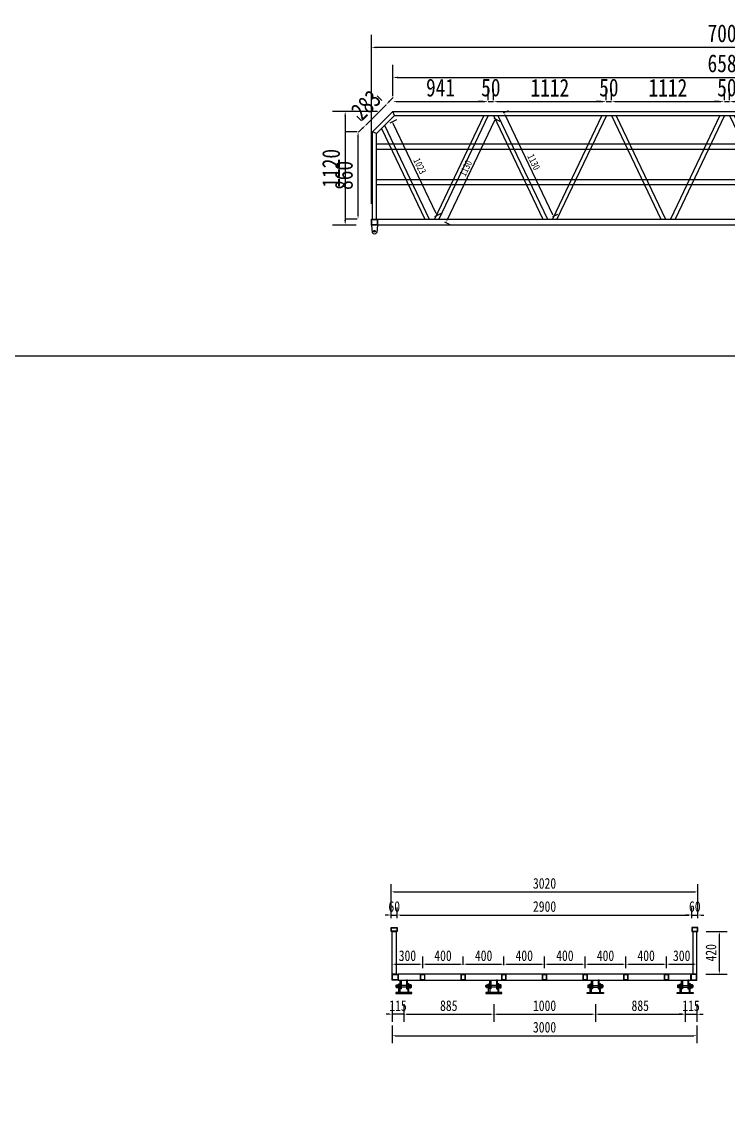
# Model space of a CAD drawing. Header units: millimetres. Extents: x -2018967 to 3675, y -751 to 1571936.
# Drawn here: x -1155385 to -1148428, y 1438874 to 1449550 of the extents above; entities that cross this region are included whole.
import ezdxf

# ---------------------------------------------------------------- set-up
doc = ezdxf.new("R2010")
doc.units = ezdxf.units.MM
doc.header["$LTSCALE"] = 1000
doc.linetypes.add('ACAD_ISO03W100', pattern=[30, 12, -18])
doc.layers.get('0').update_dxf_attribs({"linetype": 'CONTINUOUS'})
doc.layers.get('DEFPOINTS').update_dxf_attribs({"linetype": 'CONTINUOUS'})
for name, color, linetype in [('DIM_LEAD', 3, 'CONTINUOUS'), ('PKNG-SIGN', 7, 'CONTINUOUS'), ('W-STEEL_FRAME钢架', 3, 'CONTINUOUS')]:
    doc.layers.add(name, color=color, linetype=linetype)
doc.styles.add('STANDARD_T3', font='simplex.shx', dxfattribs={"width": 0.7, "bigfont": 'gbcbig.shx'})
doc.styles.add('黑体', font='simhei.ttf', dxfattribs={"width": 0.8})
doc.dimstyles.new('W&&20', dxfattribs={"dimtxt": 70, "dimasz": 20, "dimexe": 50, "dimexo": 60, "dimgap": 20, "dimtad": 1, "dimdec": 0, "dimzin": 0, "dimdsep": 46, "dimtxsty": 'STANDARD_T3', "dimcen": 0.09, "dimclrd": 1, "dimclre": 1, "dimclrt": 7, "dimazin": 2, "dimtfac": 1, "dimtdec": 0, "dimtix": 1, "dimtmove": 2, "dimatfit": 3, "dimfxl": 100, "dimtolj": 1, "dimtzin": 0, "dimarcsym": 0})
doc.dimstyles.new('W&&30', dxfattribs={"dimtxt": 105, "dimasz": 30, "dimexe": 75, "dimexo": 90, "dimgap": 30, "dimtad": 1, "dimdec": 0, "dimzin": 0, "dimdsep": 46, "dimtxsty": 'STANDARD_T3', "dimcen": 0.09, "dimclrd": 1, "dimclre": 1, "dimclrt": 7, "dimazin": 2, "dimtfac": 1, "dimtdec": 0, "dimtix": 1, "dimtmove": 2, "dimatfit": 3, "dimfxl": 100, "dimtolj": 1, "dimtzin": 0, "dimarcsym": 0})
doc.dimstyles.new('W&&50', dxfattribs={"dimtxt": 175, "dimasz": 50, "dimexe": 125, "dimexo": 150, "dimgap": 50, "dimtad": 1, "dimdec": 0, "dimzin": 0, "dimdsep": 46, "dimtxsty": '黑体', "dimcen": 0.09, "dimclrd": 1, "dimclre": 1, "dimclrt": 7, "dimazin": 2, "dimtfac": 1, "dimtdec": 0, "dimtix": 1, "dimtmove": 2, "dimatfit": 3, "dimfxl": 100, "dimtolj": 1, "dimtzin": 0, "dimarcsym": 0})

# ---------------------------------------------------------------- blocks, each defined once
blk = doc.blocks.new('*D80')
at = {"layer": 'DEFPOINTS', "color": 0, "transparency": 16777216}
for p in [(-1151437, 1440273), (-1151737, 1440115), (-1151437, 1440145)]:
    blk.add_point(p, dxfattribs=at)
at = {"layer": 'W-STEEL_FRAME钢架', "color": 1, "lineweight": -2, "transparency": 16777216}
for p, q in [((-1151737, 1440205), (-1151737, 1440348)), ((-1151437, 1440235), (-1151437, 1440348)), ((-1151707, 1440273), (-1151467, 1440273))]:
    blk.add_line(p, q, dxfattribs=at)
at = {"layer": 'W-STEEL_FRAME钢架', "color": 1, "transparency": 16777216}
for points in [[(-1151707, 1440278), (-1151707, 1440268), (-1151737, 1440273)], [(-1151467, 1440278), (-1151467, 1440268), (-1151437, 1440273)]]:
    blk.add_solid(points, dxfattribs=at)
at = {"layer": 'W-STEEL_FRAME钢架', "color": 7, "transparency": 16777216, "insert": (-1151587, 1440356), "char_height": 105, "attachment_point": 5, "style": '黑体'}
blk.add_mtext('\\A1;300', dxfattribs=at)
blk = doc.blocks.new('*D81')
at = {"layer": 'DEFPOINTS', "color": 0, "transparency": 16777216}
for p in [(-1148737, 1440595), (-1148514, 1440595), (-1148738, 1440175)]:
    blk.add_point(p, dxfattribs=at)
at = {"layer": 'W-STEEL_FRAME钢架', "color": 1, "lineweight": -2, "transparency": 16777216}
for p, q in [((-1148647, 1440595), (-1148439, 1440595)), ((-1148514, 1440205), (-1148514, 1440565)), ((-1148648, 1440175), (-1148439, 1440175))]:
    blk.add_line(p, q, dxfattribs=at)
at = {"layer": 'W-STEEL_FRAME钢架', "color": 1, "transparency": 16777216}
for points in [[(-1148519, 1440565), (-1148509, 1440565), (-1148514, 1440595)], [(-1148519, 1440205), (-1148509, 1440205), (-1148514, 1440175)]]:
    blk.add_solid(points, dxfattribs=at)
at = {"layer": 'W-STEEL_FRAME钢架', "color": 7, "transparency": 16777216, "insert": (-1148598, 1440385), "char_height": 105, "attachment_point": 5, "rotation": 90, "style": '黑体'}
blk.add_mtext('\\A1;420', dxfattribs=at)
blk = doc.blocks.new('*D82')
at = {"layer": 'DEFPOINTS', "color": 0, "transparency": 16777216}
for p in [(-1148788, 1440757), (-1151687, 1440635), (-1148788, 1440635)]:
    blk.add_point(p, dxfattribs=at)
at = {"layer": 'W-STEEL_FRAME钢架', "color": 1, "lineweight": -2, "transparency": 16777216}
for p, q in [((-1151687, 1440725), (-1151687, 1440832)), ((-1148788, 1440725), (-1148788, 1440832)), ((-1151657, 1440757), (-1148818, 1440757))]:
    blk.add_line(p, q, dxfattribs=at)
at = {"layer": 'W-STEEL_FRAME钢架', "color": 1, "transparency": 16777216}
for points in [[(-1151657, 1440762), (-1151657, 1440752), (-1151687, 1440757)], [(-1148818, 1440762), (-1148818, 1440752), (-1148788, 1440757)]]:
    blk.add_solid(points, dxfattribs=at)
at = {"layer": 'W-STEEL_FRAME钢架', "color": 7, "transparency": 16777216, "insert": (-1150237, 1440840), "char_height": 105, "attachment_point": 5, "style": '黑体'}
blk.add_mtext('\\A1;2900', dxfattribs=at)
blk = doc.blocks.new('*D83')
at = {"layer": 'DEFPOINTS', "color": 0, "transparency": 16777216}
for p in [(-1148728, 1440985), (-1151747, 1440635), (-1148728, 1440635)]:
    blk.add_point(p, dxfattribs=at)
at = {"layer": 'W-STEEL_FRAME钢架', "color": 1, "lineweight": -2, "transparency": 16777216}
for p, q in [((-1151747, 1440725), (-1151747, 1441060)), ((-1148728, 1440725), (-1148728, 1441060)), ((-1151717, 1440985), (-1148758, 1440985))]:
    blk.add_line(p, q, dxfattribs=at)
at = {"layer": 'W-STEEL_FRAME钢架', "color": 1, "transparency": 16777216}
for points in [[(-1151717, 1440990), (-1151717, 1440980), (-1151747, 1440985)], [(-1148758, 1440990), (-1148758, 1440980), (-1148728, 1440985)]]:
    blk.add_solid(points, dxfattribs=at)
at = {"layer": 'W-STEEL_FRAME钢架', "color": 7, "transparency": 16777216, "insert": (-1150237, 1441068), "char_height": 105, "attachment_point": 5, "style": '黑体'}
blk.add_mtext('\\A1;3020', dxfattribs=at)
blk = doc.blocks.new('*U76')
for points in [[(-20, 30), (20, 30), (20, -30), (-20, -30)], [(-17, 27), (17, 27), (17, -27), (-17, -27)]]:
    blk.add_lwpolyline(points, close=True)
blk = doc.blocks.new('*U75')
at = {"color": 0, "linetype": 'ByBlock', "lineweight": -2}
for p in [(0, 0), (400, 0), (800, 0)]:
    blk.add_blockref('*U76', p, dxfattribs=at)
at = {"color": 0, "linetype": 'ByBlock', "lineweight": -2, "transparency": 16777216}
for p in [(1200, 0), (1600, 0), (2000, 0), (2400, 0)]:
    blk.add_blockref('*U76', p, dxfattribs=at)
blk = doc.blocks.new('*D108')
at = {"layer": 'DEFPOINTS', "color": 0, "transparency": 16777216}
for p in [(-1151687, 1440757), (-1151747, 1440635), (-1151687, 1440635)]:
    blk.add_point(p, dxfattribs=at)
at = {"layer": 'W-STEEL_FRAME钢架', "color": 1, "lineweight": -2, "transparency": 16777216}
for p, q in [((-1151747, 1440725), (-1151747, 1440832)), ((-1151687, 1440725), (-1151687, 1440832)), ((-1151777, 1440757), (-1151807, 1440757)), ((-1151747, 1440757), (-1151687, 1440757)), ((-1151657, 1440757), (-1151627, 1440757))]:
    blk.add_line(p, q, dxfattribs=at)
at = {"layer": 'W-STEEL_FRAME钢架', "color": 1, "transparency": 16777216}
for points in [[(-1151777, 1440762), (-1151777, 1440752), (-1151747, 1440757)], [(-1151657, 1440762), (-1151657, 1440752), (-1151687, 1440757)]]:
    blk.add_solid(points, dxfattribs=at)
at = {"layer": 'W-STEEL_FRAME钢架', "color": 7, "transparency": 16777216, "insert": (-1151717, 1440840), "char_height": 105, "attachment_point": 5, "style": '黑体'}
blk.add_mtext('\\A1;60', dxfattribs=at)
blk = doc.blocks.new('*D109')
at = {"layer": 'DEFPOINTS', "color": 0, "transparency": 16777216}
for p in [(-1151737, 1440115), (-1148737, 1440115), (-1148737, 1439569)]:
    blk.add_point(p, dxfattribs=at)
at = {"layer": 'W-STEEL_FRAME钢架', "color": 1, "lineweight": -2, "transparency": 16777216}
for p, q in [((-1151737, 1439669), (-1151737, 1439494)), ((-1148737, 1439669), (-1148737, 1439494)), ((-1151707, 1439569), (-1148767, 1439569))]:
    blk.add_line(p, q, dxfattribs=at)
at = {"layer": 'W-STEEL_FRAME钢架', "color": 1, "transparency": 16777216}
for points in [[(-1151707, 1439574), (-1151707, 1439564), (-1151737, 1439569)], [(-1148767, 1439574), (-1148767, 1439564), (-1148737, 1439569)]]:
    blk.add_solid(points, dxfattribs=at)
at = {"layer": 'W-STEEL_FRAME钢架', "color": 7, "transparency": 16777216, "insert": (-1150237, 1439652), "char_height": 105, "attachment_point": 5, "style": '黑体'}
blk.add_mtext('\\A1;3000', dxfattribs=at)
blk = doc.blocks.new('*D110')
at = {"color": 1, "lineweight": -2, "transparency": 16777216}
for p, q in [((-1151622, 1439881), (-1151622, 1439706)), ((-1150737, 1439881), (-1150737, 1439706)), ((-1151592, 1439781), (-1150767, 1439781))]:
    blk.add_line(p, q, dxfattribs=at)
at = {"color": 1, "transparency": 16777216}
for points in [[(-1151592, 1439786), (-1151592, 1439776), (-1151622, 1439781)], [(-1150767, 1439786), (-1150767, 1439776), (-1150737, 1439781)]]:
    blk.add_solid(points, dxfattribs=at)
at = {"layer": 'DEFPOINTS', "color": 0, "transparency": 16777216}
for p in [(-1151622, 1440039), (-1150737, 1440037), (-1150737, 1439781)]:
    blk.add_point(p, dxfattribs=at)
at = {"color": 7, "transparency": 16777216, "insert": (-1151180, 1439864), "char_height": 105, "attachment_point": 5, "style": '黑体'}
blk.add_mtext('\\A1;885', dxfattribs=at)
blk = doc.blocks.new('*D111')
at = {"color": 1, "lineweight": -2, "transparency": 16777216}
for p, q in [((-1148852, 1439880), (-1148852, 1439705)), ((-1148737, 1439880), (-1148737, 1439705)), ((-1148882, 1439780), (-1148912, 1439780)), ((-1148852, 1439780), (-1148737, 1439780)), ((-1148707, 1439780), (-1148677, 1439780))]:
    blk.add_line(p, q, dxfattribs=at)
at = {"color": 1, "transparency": 16777216}
for points in [[(-1148882, 1439785), (-1148882, 1439775), (-1148852, 1439780)], [(-1148707, 1439785), (-1148707, 1439775), (-1148737, 1439780)]]:
    blk.add_solid(points, dxfattribs=at)
at = {"layer": 'DEFPOINTS', "color": 0, "transparency": 16777216}
for p in [(-1148737, 1440115), (-1148852, 1440037), (-1148737, 1439780)]:
    blk.add_point(p, dxfattribs=at)
at = {"color": 7, "transparency": 16777216, "insert": (-1148795, 1439863), "char_height": 105, "attachment_point": 5, "style": '黑体'}
blk.add_mtext('\\A1;115', dxfattribs=at)
blk = doc.blocks.new('*D112')
at = {"color": 1, "lineweight": -2, "transparency": 16777216}
for p, q in [((-1151737, 1439881), (-1151737, 1439706)), ((-1151622, 1439881), (-1151622, 1439706)), ((-1151767, 1439781), (-1151797, 1439781)), ((-1151622, 1439781), (-1151737, 1439781)), ((-1151592, 1439781), (-1151562, 1439781))]:
    blk.add_line(p, q, dxfattribs=at)
at = {"color": 1, "transparency": 16777216}
for points in [[(-1151767, 1439786), (-1151767, 1439776), (-1151737, 1439781)], [(-1151592, 1439786), (-1151592, 1439776), (-1151622, 1439781)]]:
    blk.add_solid(points, dxfattribs=at)
at = {"layer": 'DEFPOINTS', "color": 0, "transparency": 16777216}
for p in [(-1151737, 1440115), (-1151622, 1440039), (-1151737, 1439781)]:
    blk.add_point(p, dxfattribs=at)
at = {"color": 7, "transparency": 16777216, "insert": (-1151680, 1439864), "char_height": 105, "attachment_point": 5, "style": '黑体'}
blk.add_mtext('\\A1;115', dxfattribs=at)
blk = doc.blocks.new('*D122')
at = {"layer": 'DEFPOINTS', "color": 0, "transparency": 16777216}
for p in [(-1151037, 1440273), (-1151437, 1440145), (-1151037, 1440175)]:
    blk.add_point(p, dxfattribs=at)
at = {"layer": 'W-STEEL_FRAME钢架', "color": 1, "lineweight": -2, "transparency": 16777216}
for p, q in [((-1151437, 1440235), (-1151437, 1440348)), ((-1151037, 1440265), (-1151037, 1440348)), ((-1151407, 1440273), (-1151067, 1440273))]:
    blk.add_line(p, q, dxfattribs=at)
at = {"layer": 'W-STEEL_FRAME钢架', "color": 1, "transparency": 16777216}
for points in [[(-1151407, 1440278), (-1151407, 1440268), (-1151437, 1440273)], [(-1151067, 1440278), (-1151067, 1440268), (-1151037, 1440273)]]:
    blk.add_solid(points, dxfattribs=at)
at = {"layer": 'W-STEEL_FRAME钢架', "color": 7, "transparency": 16777216, "insert": (-1151237, 1440356), "char_height": 105, "attachment_point": 5, "style": '黑体'}
blk.add_mtext('\\A1;400', dxfattribs=at)
blk = doc.blocks.new('*D123')
at = {"layer": 'DEFPOINTS', "color": 0, "transparency": 16777216}
for p in [(-1150637, 1440273), (-1151037, 1440175), (-1150637, 1440172)]:
    blk.add_point(p, dxfattribs=at)
at = {"layer": 'W-STEEL_FRAME钢架', "color": 1, "lineweight": -2, "transparency": 16777216}
for p, q in [((-1151037, 1440265), (-1151037, 1440348)), ((-1150637, 1440262), (-1150637, 1440348)), ((-1151007, 1440273), (-1150667, 1440273))]:
    blk.add_line(p, q, dxfattribs=at)
at = {"layer": 'W-STEEL_FRAME钢架', "color": 1, "transparency": 16777216}
for points in [[(-1151007, 1440278), (-1151007, 1440268), (-1151037, 1440273)], [(-1150667, 1440278), (-1150667, 1440268), (-1150637, 1440273)]]:
    blk.add_solid(points, dxfattribs=at)
at = {"layer": 'W-STEEL_FRAME钢架', "color": 7, "transparency": 16777216, "insert": (-1150837, 1440356), "char_height": 105, "attachment_point": 5, "style": '黑体'}
blk.add_mtext('\\A1;400', dxfattribs=at)
blk = doc.blocks.new('*D124')
at = {"layer": 'DEFPOINTS', "color": 0, "transparency": 16777216}
for p in [(-1150237, 1440273), (-1150637, 1440172), (-1150237, 1440145)]:
    blk.add_point(p, dxfattribs=at)
at = {"layer": 'W-STEEL_FRAME钢架', "color": 1, "lineweight": -2, "transparency": 16777216}
for p, q in [((-1150637, 1440262), (-1150637, 1440348)), ((-1150237, 1440235), (-1150237, 1440348)), ((-1150607, 1440273), (-1150267, 1440273))]:
    blk.add_line(p, q, dxfattribs=at)
at = {"layer": 'W-STEEL_FRAME钢架', "color": 1, "transparency": 16777216}
for points in [[(-1150607, 1440278), (-1150607, 1440268), (-1150637, 1440273)], [(-1150267, 1440278), (-1150267, 1440268), (-1150237, 1440273)]]:
    blk.add_solid(points, dxfattribs=at)
at = {"layer": 'W-STEEL_FRAME钢架', "color": 7, "transparency": 16777216, "insert": (-1150437, 1440356), "char_height": 105, "attachment_point": 5, "style": '黑体'}
blk.add_mtext('\\A1;400', dxfattribs=at)
blk = doc.blocks.new('*D131')
at = {"layer": 'DEFPOINTS', "color": 0, "transparency": 16777216}
for p in [(-1148728, 1440757), (-1148788, 1440635), (-1148728, 1440635)]:
    blk.add_point(p, dxfattribs=at)
at = {"layer": 'PKNG-SIGN', "color": 1, "lineweight": -2, "transparency": 16777216}
for p, q in [((-1148788, 1440725), (-1148788, 1440832)), ((-1148728, 1440725), (-1148728, 1440832)), ((-1148818, 1440757), (-1148848, 1440757)), ((-1148788, 1440757), (-1148728, 1440757)), ((-1148698, 1440757), (-1148668, 1440757))]:
    blk.add_line(p, q, dxfattribs=at)
at = {"layer": 'PKNG-SIGN', "color": 1, "transparency": 16777216}
for points in [[(-1148818, 1440762), (-1148818, 1440752), (-1148788, 1440757)], [(-1148698, 1440762), (-1148698, 1440752), (-1148728, 1440757)]]:
    blk.add_solid(points, dxfattribs=at)
at = {"layer": 'PKNG-SIGN', "color": 7, "transparency": 16777216, "insert": (-1148758, 1440840), "char_height": 105, "attachment_point": 5, "style": '黑体'}
blk.add_mtext('\\A1;60', dxfattribs=at)
blk = doc.blocks.new('*D125')
at = {"layer": 'DEFPOINTS', "color": 0, "transparency": 16777216}
for p in [(-1149837, 1440273), (-1150237, 1440145), (-1149837, 1440145)]:
    blk.add_point(p, dxfattribs=at)
at = {"layer": 'W-STEEL_FRAME钢架', "color": 1, "lineweight": -2, "transparency": 16777216}
for p, q in [((-1150237, 1440235), (-1150237, 1440348)), ((-1149837, 1440235), (-1149837, 1440348)), ((-1150207, 1440273), (-1149867, 1440273))]:
    blk.add_line(p, q, dxfattribs=at)
at = {"layer": 'W-STEEL_FRAME钢架', "color": 1, "transparency": 16777216}
for points in [[(-1150207, 1440278), (-1150207, 1440268), (-1150237, 1440273)], [(-1149867, 1440278), (-1149867, 1440268), (-1149837, 1440273)]]:
    blk.add_solid(points, dxfattribs=at)
at = {"layer": 'W-STEEL_FRAME钢架', "color": 7, "transparency": 16777216, "insert": (-1150037, 1440356), "char_height": 105, "attachment_point": 5, "style": '黑体'}
blk.add_mtext('\\A1;400', dxfattribs=at)
blk = doc.blocks.new('*D126')
at = {"layer": 'DEFPOINTS', "color": 0, "transparency": 16777216}
for p in [(-1149437, 1440273), (-1149837, 1440145), (-1149437, 1440145)]:
    blk.add_point(p, dxfattribs=at)
at = {"layer": 'W-STEEL_FRAME钢架', "color": 1, "lineweight": -2, "transparency": 16777216}
for p, q in [((-1149837, 1440235), (-1149837, 1440348)), ((-1149437, 1440235), (-1149437, 1440348)), ((-1149807, 1440273), (-1149467, 1440273))]:
    blk.add_line(p, q, dxfattribs=at)
at = {"layer": 'W-STEEL_FRAME钢架', "color": 1, "transparency": 16777216}
for points in [[(-1149807, 1440278), (-1149807, 1440268), (-1149837, 1440273)], [(-1149467, 1440278), (-1149467, 1440268), (-1149437, 1440273)]]:
    blk.add_solid(points, dxfattribs=at)
at = {"layer": 'W-STEEL_FRAME钢架', "color": 7, "transparency": 16777216, "insert": (-1149637, 1440356), "char_height": 105, "attachment_point": 5, "style": '黑体'}
blk.add_mtext('\\A1;400', dxfattribs=at)
blk = doc.blocks.new('*D127')
at = {"layer": 'DEFPOINTS', "color": 0, "transparency": 16777216}
for p in [(-1149037, 1440273), (-1149437, 1440145), (-1149037, 1440145)]:
    blk.add_point(p, dxfattribs=at)
at = {"layer": 'W-STEEL_FRAME钢架', "color": 1, "lineweight": -2, "transparency": 16777216}
for p, q in [((-1149437, 1440235), (-1149437, 1440348)), ((-1149037, 1440235), (-1149037, 1440348)), ((-1149407, 1440273), (-1149067, 1440273))]:
    blk.add_line(p, q, dxfattribs=at)
at = {"layer": 'W-STEEL_FRAME钢架', "color": 1, "transparency": 16777216}
for points in [[(-1149407, 1440278), (-1149407, 1440268), (-1149437, 1440273)], [(-1149067, 1440278), (-1149067, 1440268), (-1149037, 1440273)]]:
    blk.add_solid(points, dxfattribs=at)
at = {"layer": 'W-STEEL_FRAME钢架', "color": 7, "transparency": 16777216, "insert": (-1149237, 1440356), "char_height": 105, "attachment_point": 5, "style": '黑体'}
blk.add_mtext('\\A1;400', dxfattribs=at)
blk = doc.blocks.new('*D128')
at = {"layer": 'DEFPOINTS', "color": 0, "transparency": 16777216}
for p in [(-1148737, 1440273), (-1149037, 1440145), (-1148737, 1440115)]:
    blk.add_point(p, dxfattribs=at)
at = {"layer": 'W-STEEL_FRAME钢架', "color": 1, "lineweight": -2, "transparency": 16777216}
for p, q in [((-1149037, 1440235), (-1149037, 1440348)), ((-1148737, 1440205), (-1148737, 1440348)), ((-1149007, 1440273), (-1148767, 1440273))]:
    blk.add_line(p, q, dxfattribs=at)
at = {"layer": 'W-STEEL_FRAME钢架', "color": 1, "transparency": 16777216}
for points in [[(-1149007, 1440278), (-1149007, 1440268), (-1149037, 1440273)], [(-1148767, 1440278), (-1148767, 1440268), (-1148737, 1440273)]]:
    blk.add_solid(points, dxfattribs=at)
at = {"layer": 'W-STEEL_FRAME钢架', "color": 7, "transparency": 16777216, "insert": (-1148887, 1440356), "char_height": 105, "attachment_point": 5, "style": '黑体'}
blk.add_mtext('\\A1;300', dxfattribs=at)
blk = doc.blocks.new('*D129')
at = {"color": 1, "lineweight": -2, "transparency": 16777216}
for p, q in [((-1150737, 1439881), (-1150737, 1439706)), ((-1149737, 1439881), (-1149737, 1439706)), ((-1150707, 1439781), (-1149767, 1439781))]:
    blk.add_line(p, q, dxfattribs=at)
at = {"color": 1, "transparency": 16777216}
for points in [[(-1150707, 1439786), (-1150707, 1439776), (-1150737, 1439781)], [(-1149767, 1439786), (-1149767, 1439776), (-1149737, 1439781)]]:
    blk.add_solid(points, dxfattribs=at)
at = {"layer": 'DEFPOINTS', "color": 0, "transparency": 16777216}
for p in [(-1150737, 1440037), (-1149737, 1440039), (-1149737, 1439781)]:
    blk.add_point(p, dxfattribs=at)
at = {"color": 7, "transparency": 16777216, "insert": (-1150237, 1439864), "char_height": 105, "attachment_point": 5, "style": '黑体'}
blk.add_mtext('\\A1;1000', dxfattribs=at)
blk = doc.blocks.new('*D130')
at = {"color": 1, "lineweight": -2, "transparency": 16777216}
for p, q in [((-1149737, 1439881), (-1149737, 1439706)), ((-1148852, 1439881), (-1148852, 1439706)), ((-1149707, 1439781), (-1148882, 1439781))]:
    blk.add_line(p, q, dxfattribs=at)
at = {"color": 1, "transparency": 16777216}
for points in [[(-1149707, 1439786), (-1149707, 1439776), (-1149737, 1439781)], [(-1148882, 1439786), (-1148882, 1439776), (-1148852, 1439781)]]:
    blk.add_solid(points, dxfattribs=at)
at = {"layer": 'DEFPOINTS', "color": 0, "transparency": 16777216}
for p in [(-1149737, 1440039), (-1148852, 1440037), (-1148852, 1439781)]:
    blk.add_point(p, dxfattribs=at)
at = {"color": 7, "transparency": 16777216, "insert": (-1149295, 1439864), "char_height": 105, "attachment_point": 5, "style": '黑体'}
blk.add_mtext('\\A1;885', dxfattribs=at)
blk = doc.blocks.new('*D386')
at = {"color": 1, "lineweight": -2, "transparency": 16777216}
for p, q in [((-1152082, 1448467), (-1152198, 1448467)), ((-1152073, 1447657), (-1152073, 1448417)), ((-1152082, 1447607), (-1152198, 1447607))]:
    blk.add_line(p, q, dxfattribs=at)
at = {"color": 1, "transparency": 16777216}
for points in [[(-1152082, 1448417), (-1152065, 1448417), (-1152073, 1448467)], [(-1152082, 1447657), (-1152065, 1447657), (-1152073, 1447607)]]:
    blk.add_solid(points, dxfattribs=at)
at = {"layer": 'DEFPOINTS', "color": 0, "transparency": 16777216}
for p in [(-1152073, 1448467), (-1151932, 1448467), (-1151932, 1447607)]:
    blk.add_point(p, dxfattribs=at)
at = {"color": 7, "transparency": 16777216, "insert": (-1152212, 1448037), "char_height": 175, "attachment_point": 5, "rotation": 90, "style": '黑体'}
blk.add_mtext('\\A1;860', dxfattribs=at)
blk = doc.blocks.new('*D377')
at = {"color": 1, "lineweight": -2, "transparency": 16777216}
for p, q in [((-1151997, 1448533), (-1151797, 1448733)), ((-1151838, 1448773), (-1151886, 1448821)), ((-1151762, 1448768), (-1151727, 1448803)), ((-1152038, 1448573), (-1152086, 1448621)), ((-1152033, 1448497), (-1152068, 1448462))]:
    blk.add_line(p, q, dxfattribs=at)
at = {"color": 1, "transparency": 16777216}
for points in [[(-1151768, 1448774), (-1151756, 1448762), (-1151797, 1448733)], [(-1152039, 1448503), (-1152027, 1448491), (-1151997, 1448533)]]:
    blk.add_solid(points, dxfattribs=at)
at = {"layer": 'DEFPOINTS', "color": 0, "transparency": 16777216}
for p in [(-1151797, 1448733), (-1151732, 1448667), (-1151932, 1448467)]:
    blk.add_point(p, dxfattribs=at)
at = {"color": 7, "transparency": 16777216, "insert": (-1151995, 1448730), "char_height": 175, "attachment_point": 5, "rotation": 45, "style": '黑体'}
blk.add_mtext('\\A1;283', dxfattribs=at)
blk = doc.blocks.new('*D378')
at = {"color": 1, "lineweight": -2, "transparency": 16777216}
for p, q in [((-1151732, 1448817), (-1151732, 1449126)), ((-1145152, 1448817), (-1145152, 1449126)), ((-1151682, 1449001), (-1145202, 1449001))]:
    blk.add_line(p, q, dxfattribs=at)
at = {"color": 1, "transparency": 16777216}
for points in [[(-1151682, 1449009), (-1151682, 1448993), (-1151732, 1449001)], [(-1145202, 1449009), (-1145202, 1448993), (-1145152, 1449001)]]:
    blk.add_solid(points, dxfattribs=at)
at = {"layer": 'DEFPOINTS', "color": 0, "transparency": 16777216}
for p in [(-1145152, 1449001), (-1151732, 1448667), (-1145152, 1448667)]:
    blk.add_point(p, dxfattribs=at)
at = {"color": 7, "transparency": 16777216, "insert": (-1148442, 1449139), "char_height": 175, "attachment_point": 5, "style": '黑体'}
blk.add_mtext('\\A1;6580', dxfattribs=at)
blk = doc.blocks.new('*D379')
at = {"color": 1, "lineweight": -2, "transparency": 16777216}
for p, q in [((-1151882, 1448667), (-1152325, 1448667)), ((-1152200, 1448617), (-1152200, 1447597)), ((-1152092, 1447547), (-1152325, 1447547))]:
    blk.add_line(p, q, dxfattribs=at)
at = {"color": 1, "transparency": 16777216}
for points in [[(-1152208, 1448617), (-1152191, 1448617), (-1152200, 1448667)], [(-1152208, 1447597), (-1152191, 1447597), (-1152200, 1447547)]]:
    blk.add_solid(points, dxfattribs=at)
at = {"layer": 'DEFPOINTS', "color": 0, "transparency": 16777216}
for p in [(-1151732, 1448667), (-1152200, 1447547), (-1151942, 1447547)]:
    blk.add_point(p, dxfattribs=at)
at = {"color": 7, "transparency": 16777216, "insert": (-1152338, 1448107), "char_height": 175, "attachment_point": 5, "rotation": 90, "style": '黑体'}
blk.add_mtext('\\A1;1120', dxfattribs=at)
blk = doc.blocks.new('*D380')
at = {"color": 1, "lineweight": -2, "transparency": 16777216}
for p, q in [((-1151732, 1448817), (-1151732, 1448888)), ((-1150791, 1448777), (-1150791, 1448888)), ((-1151682, 1448763), (-1150841, 1448763))]:
    blk.add_line(p, q, dxfattribs=at)
at = {"color": 1, "transparency": 16777216}
for points in [[(-1151682, 1448771), (-1151682, 1448755), (-1151732, 1448763)], [(-1150841, 1448771), (-1150841, 1448755), (-1150791, 1448763)]]:
    blk.add_solid(points, dxfattribs=at)
at = {"layer": 'DEFPOINTS', "color": 0, "transparency": 16777216}
for p in [(-1150791, 1448763), (-1151732, 1448667), (-1150791, 1448627)]:
    blk.add_point(p, dxfattribs=at)
at = {"color": 7, "transparency": 16777216, "insert": (-1151261, 1448900), "char_height": 175, "attachment_point": 5, "style": '黑体'}
blk.add_mtext('\\A1;941', dxfattribs=at)
blk = doc.blocks.new('*D384')
at = {"color": 1, "lineweight": -2, "transparency": 16777216}
for p, q in [((-1151942, 1447757), (-1151942, 1449422)), ((-1144942, 1447757), (-1144942, 1449422)), ((-1144992, 1449297), (-1151892, 1449297))]:
    blk.add_line(p, q, dxfattribs=at)
at = {"color": 1, "transparency": 16777216}
for points in [[(-1151892, 1449305), (-1151892, 1449288), (-1151942, 1449297)], [(-1144992, 1449305), (-1144992, 1449288), (-1144942, 1449297)]]:
    blk.add_solid(points, dxfattribs=at)
at = {"layer": 'DEFPOINTS', "color": 0, "transparency": 16777216}
for p in [(-1151942, 1449297), (-1151942, 1447607), (-1144942, 1447607)]:
    blk.add_point(p, dxfattribs=at)
at = {"color": 7, "transparency": 16777216, "insert": (-1148442, 1449435), "char_height": 175, "attachment_point": 5, "style": '黑体'}
blk.add_mtext('\\A1;7000', dxfattribs=at)
blk = doc.blocks.new('*D385')
at = {"color": 1, "lineweight": -2, "transparency": 16777216}
for p, q in [((-1151757, 1448556), (-1151690, 1448588)), ((-1151304, 1447661), (-1151727, 1448549)), ((-1151317, 1447633), (-1151250, 1447665))]:
    blk.add_line(p, q, dxfattribs=at)
at = {"color": 1, "transparency": 16777216}
for points in [[(-1151724, 1448550), (-1151730, 1448547), (-1151735, 1448567)], [(-1151301, 1447663), (-1151307, 1447660), (-1151295, 1447643)]]:
    blk.add_solid(points, dxfattribs=at)
at = {"layer": 'DEFPOINTS', "color": 0, "transparency": 16777216}
for p in [(-1151812, 1448530), (-1151735, 1448567), (-1151372, 1447607)]:
    blk.add_point(p, dxfattribs=at)
at = {"color": 7, "transparency": 16777216, "insert": (-1151465, 1448129), "char_height": 70, "attachment_point": 5, "rotation": 295.4768, "style": '黑体'}
blk.add_mtext('\\A1;1023', dxfattribs=at)
blk = doc.blocks.new('*D389')
at = {"color": 1, "lineweight": -2, "transparency": 16777216}
for p, q in [((-1150791, 1448777), (-1150791, 1448888)), ((-1150741, 1448777), (-1150741, 1448888)), ((-1150841, 1448763), (-1150891, 1448763)), ((-1150791, 1448763), (-1150741, 1448763)), ((-1150691, 1448763), (-1150641, 1448763))]:
    blk.add_line(p, q, dxfattribs=at)
at = {"color": 1, "transparency": 16777216}
for points in [[(-1150841, 1448771), (-1150841, 1448755), (-1150791, 1448763)], [(-1150691, 1448771), (-1150691, 1448755), (-1150741, 1448763)]]:
    blk.add_solid(points, dxfattribs=at)
at = {"layer": 'DEFPOINTS', "color": 0, "transparency": 16777216}
for p in [(-1150741, 1448763), (-1150791, 1448627), (-1150741, 1448627)]:
    blk.add_point(p, dxfattribs=at)
at = {"color": 7, "transparency": 16777216, "insert": (-1150766, 1448901), "char_height": 175, "attachment_point": 5, "style": '黑体'}
blk.add_mtext('\\A1;50', dxfattribs=at)
blk = doc.blocks.new('*D390')
at = {"color": 1, "lineweight": -2, "transparency": 16777216}
for p, q in [((-1150741, 1448777), (-1150741, 1448888)), ((-1149629, 1448777), (-1149629, 1448888)), ((-1150691, 1448763), (-1149679, 1448763))]:
    blk.add_line(p, q, dxfattribs=at)
at = {"color": 1, "transparency": 16777216}
for points in [[(-1150691, 1448771), (-1150691, 1448755), (-1150741, 1448763)], [(-1149679, 1448771), (-1149679, 1448755), (-1149629, 1448763)]]:
    blk.add_solid(points, dxfattribs=at)
at = {"layer": 'DEFPOINTS', "color": 0, "transparency": 16777216}
for p in [(-1149629, 1448763), (-1150741, 1448627), (-1149629, 1448627)]:
    blk.add_point(p, dxfattribs=at)
at = {"color": 7, "transparency": 16777216, "insert": (-1150185, 1448900), "char_height": 175, "attachment_point": 5, "style": '黑体'}
blk.add_mtext('\\A1;1112', dxfattribs=at)
blk = doc.blocks.new('*D391')
at = {"color": 1, "lineweight": -2, "transparency": 16777216}
for p, q in [((-1149629, 1448777), (-1149629, 1448888)), ((-1149579, 1448777), (-1149579, 1448888)), ((-1149679, 1448763), (-1149729, 1448763)), ((-1149629, 1448763), (-1149579, 1448763)), ((-1149529, 1448763), (-1149479, 1448763))]:
    blk.add_line(p, q, dxfattribs=at)
at = {"color": 1, "transparency": 16777216}
for points in [[(-1149679, 1448771), (-1149679, 1448755), (-1149629, 1448763)], [(-1149529, 1448771), (-1149529, 1448755), (-1149579, 1448763)]]:
    blk.add_solid(points, dxfattribs=at)
at = {"layer": 'DEFPOINTS', "color": 0, "transparency": 16777216}
for p in [(-1149579, 1448763), (-1149629, 1448627), (-1149579, 1448627)]:
    blk.add_point(p, dxfattribs=at)
at = {"color": 7, "transparency": 16777216, "insert": (-1149604, 1448901), "char_height": 175, "attachment_point": 5, "style": '黑体'}
blk.add_mtext('\\A1;50', dxfattribs=at)
blk = doc.blocks.new('*D392')
at = {"color": 1, "lineweight": -2, "transparency": 16777216}
for p, q in [((-1149579, 1448777), (-1149579, 1448888)), ((-1148467, 1448777), (-1148467, 1448888)), ((-1149529, 1448763), (-1148517, 1448763))]:
    blk.add_line(p, q, dxfattribs=at)
at = {"color": 1, "transparency": 16777216}
for points in [[(-1149529, 1448771), (-1149529, 1448755), (-1149579, 1448763)], [(-1148517, 1448771), (-1148517, 1448755), (-1148467, 1448763)]]:
    blk.add_solid(points, dxfattribs=at)
at = {"layer": 'DEFPOINTS', "color": 0, "transparency": 16777216}
for p in [(-1148467, 1448763), (-1149579, 1448627), (-1148467, 1448627)]:
    blk.add_point(p, dxfattribs=at)
at = {"color": 7, "transparency": 16777216, "insert": (-1149023, 1448900), "char_height": 175, "attachment_point": 5, "style": '黑体'}
blk.add_mtext('\\A1;1112', dxfattribs=at)
blk = doc.blocks.new('*D393')
at = {"color": 1, "lineweight": -2, "transparency": 16777216}
for p, q in [((-1148467, 1448777), (-1148467, 1448888)), ((-1148417, 1448777), (-1148417, 1448888)), ((-1148517, 1448763), (-1148567, 1448763)), ((-1148467, 1448763), (-1148417, 1448763)), ((-1148367, 1448763), (-1148317, 1448763))]:
    blk.add_line(p, q, dxfattribs=at)
at = {"color": 1, "transparency": 16777216}
for points in [[(-1148517, 1448771), (-1148517, 1448755), (-1148467, 1448763)], [(-1148367, 1448771), (-1148367, 1448755), (-1148417, 1448763)]]:
    blk.add_solid(points, dxfattribs=at)
at = {"layer": 'DEFPOINTS', "color": 0, "transparency": 16777216}
for p in [(-1148417, 1448763), (-1148467, 1448627), (-1148417, 1448627)]:
    blk.add_point(p, dxfattribs=at)
at = {"color": 7, "transparency": 16777216, "insert": (-1148442, 1448901), "char_height": 175, "attachment_point": 5, "style": '黑体'}
blk.add_mtext('\\A1;50', dxfattribs=at)
blk = doc.blocks.new('*D399')
at = {"layer": 'DEFPOINTS', "color": 0, "transparency": 16777216}
for p in [(-1150791, 1448627), (-1151277, 1447607), (-1151207, 1447574)]:
    blk.add_point(p, dxfattribs=at)
at = {"layer": 'DIM_LEAD', "color": 1, "lineweight": -2, "transparency": 16777216}
for p, q in [((-1150730, 1448576), (-1151199, 1447592)), ((-1150736, 1448601), (-1150676, 1448572)), ((-1151222, 1447581), (-1151162, 1447552))]:
    blk.add_line(p, q, dxfattribs=at)
at = {"layer": 'DIM_LEAD', "color": 1, "transparency": 16777216}
for points in [[(-1150733, 1448577), (-1150727, 1448574), (-1150721, 1448594)], [(-1151202, 1447593), (-1151196, 1447590), (-1151207, 1447574)]]:
    blk.add_solid(points, dxfattribs=at)
at = {"layer": 'DIM_LEAD', "color": 7, "transparency": 16777216, "insert": (-1151014, 1448108), "char_height": 70, "attachment_point": 5, "rotation": 64.5232, "style": '黑体'}
blk.add_mtext('\\A1;1130', dxfattribs=at)
blk = doc.blocks.new('*D400')
at = {"layer": 'DEFPOINTS', "color": 0, "transparency": 16777216}
for p in [(-1150696, 1448627), (-1150210, 1447607), (-1150150, 1447635)]:
    blk.add_point(p, dxfattribs=at)
at = {"layer": 'DIM_LEAD', "color": 1, "lineweight": -2, "transparency": 16777216}
for p, q in [((-1150641, 1448653), (-1150591, 1448677)), ((-1150628, 1448637), (-1150159, 1447653)), ((-1150155, 1447633), (-1150105, 1447657))]:
    blk.add_line(p, q, dxfattribs=at)
at = {"layer": 'DIM_LEAD', "color": 1, "transparency": 16777216}
for points in [[(-1150625, 1448638), (-1150631, 1448636), (-1150636, 1448655)], [(-1150156, 1447655), (-1150162, 1447652), (-1150150, 1447635)]]:
    blk.add_solid(points, dxfattribs=at)
at = {"layer": 'DIM_LEAD', "color": 7, "transparency": 16777216, "insert": (-1150343, 1448169), "char_height": 70, "attachment_point": 5, "rotation": 295.4768, "style": '黑体'}
blk.add_mtext('\\A1;1130', dxfattribs=at)
blk = doc.blocks.new('7米引桥0')
at = {"color": 4}
for p, q in [((-3273, 330), (-3290, 370)), ((3273, 330), (3290, 370)), ((-3450, 153), (-3490, 170)), ((3490, 170), (3450, 153))]:
    blk.add_line(p, q, dxfattribs=at)
at = {"color": 0}
for p, q in [((-2394, 330), (-2880, -690)), ((-2349, 330), (-2835, -690)), ((-2299, 330), (-1813, -690)), ((-2254, 330), (-1768, -690)), ((-1232, 330), (-1718, -690)), ((-1187, 330), (-1673, -690)), ((-1137, 330), (-651, -690)), ((-1091, 328), (-606, -690)), ((-70, 330), (-556, -690)), ((-25, 330), (-511, -690)), ((25, 330), (511, -690)), ((70, 330), (556, -690)), ((1092, 330), (606, -690)), ((1137, 330), (651, -690)), ((1187, 330), (1673, -690)), ((1232, 330), (1718, -690)), ((2254, 330), (1768, -690)), ((2299, 330), (1813, -690)), ((2349, 330), (2835, -690)), ((2394, 330), (2880, -690)), ((-3370, 233), (-2930, -690)), ((3370, 233), (2930, -690)), ((-3400, 203), (-2975, -690)), ((3400, 203), (2975, -690)), ((-3450, 50), (3450, 50)), ((-3450, 0), (3450, 0)), ((-3450, -300), (3450, -300)), ((-3450, -350), (3450, -350))]:
    blk.add_line(p, q, dxfattribs=at)
for p, q in [((-3500, -750), (-3500, -690)), ((-3500, -750), (-3492, -821)), ((-3440, -750), (-3448, -821)), ((3500, -750), (3440, -750))]:
    blk.add_line(p, q)
at = {"color": 4}
for points in [[(-3490, -690), (-3490, 170), (-3290, 370)], [(-3450, -690), (-3450, 153), (-3273, 330)], [(-3290, 370), (3290, 370), (3490, 170), (3490, -690)], [(-3273, 330), (3273, 330), (3450, 153), (3450, -690)]]:
    blk.add_lwpolyline(points, dxfattribs=at)
for points in [[(-3500, -690), (-3440, -690), (-3440, -750), (-3500, -750)], [(-3497, -693), (-3443, -693), (-3443, -747), (-3497, -747)], [(3440, -690), (3500, -690), (3500, -750), (3440, -750)], [(3443, -693), (3497, -693), (3497, -747), (3443, -747)]]:
    blk.add_lwpolyline(points, close=True)
blk.add_circle((-3470, -810), 9)
blk.add_circle((-3470, -810), 9)
blk.add_circle((-3470, -810), 9)
blk.add_circle((-3470, -810), 9)
blk.add_arc((-3470, -810), 25, 206.1956, 333.8044)
at = {"layer": 'DIM_LEAD'}
blk.add_lwpolyline([(-3500, -690), (3500, -690), (3500, -750), (-3500, -750)], close=True, dxfattribs=at)
blk = doc.blocks.new('*U427')
at = {"color": 4}
for p, q in [((-71, 6, 0), (-77, 6, 0)), ((-75, 14, 0), (-71, 14, 0)), ((-71, -2, 0), (-75, -2, 0))]:
    blk.add_line(p, q, dxfattribs=at)
for p, q in [((-59, 13, 0), (-69, 13, 0)), ((-54, 10, 0), (-59, 6, 0)), ((-54, 7, 0), (-59, 3, 0)), ((54, 10, 0), (59, 6, 0)), ((54, 7, 0), (59, 3, 0)), ((59, 13, 0), (69, 13, 0)), ((71, 15, 0), (71, -3, 0)), ((-69, -1, 0), (-59, -1, 0)), ((69, -1, 0), (59, -1, 0))]:
    blk.add_line(p, q)
at = {"color": 1}
for p, q in [((-33, 15, 0), (-50, 15, 0)), ((50, 15, 0), (33, 15, 0)), ((-50, -4, 0), (-33, -4, 0)), ((50, -4, 0), (33, -4, 0))]:
    blk.add_line(p, q, dxfattribs=at)
at = {"color": 6, "linetype": 'ACAD_ISO03W100'}
for p, q in [((50, 13, 0), (-50, 13, 0)), ((50, -3, 0), (-50, -3, 0))]:
    blk.add_line(p, q, dxfattribs=at)
at = {"color": 2}
for p, q in [((-50, 5, 0), (-33, 5, 0)), ((33, 5, 0), (50, 5, 0))]:
    blk.add_line(p, q, dxfattribs=at)
at = {"elevation": 0}
for points in [[(-77, 13), (-74, 15), (-74, -3), (-77, -1)], [(-71, 17), (-71, 13), (-71, -1), (-71, -5)], [(-40, -55), (-50, -55), (-50, 30), (-40, 30)], [(-27, -20), (-37, -20), (-37, 65), (-27, 65)], [(27, -20), (37, -20), (37, 65), (27, 65)], [(40, -55), (50, -55), (50, 30), (40, 30)], [(71, 17), (71, 13), (71, -1), (71, -5)], [(79, -55), (-79, -55), (-79, -65), (79, -65)]]:
    blk.add_lwpolyline(points, close=True, dxfattribs=at)
for points in [[(-74, 15), (-71, 15), (-71, -3), (-74, -3)], [(-54, -12), (-54, 25), (-50, 25), (-50, -12), (-54, -12), (-54, -11)], [(54, -12), (54, 25), (50, 25), (50, -12), (54, -12), (54, -11)]]:
    blk.add_lwpolyline(points, dxfattribs=at)
for points in [[(-69, 21), (-59, 21), (-59, 20), (-54, 20), (-54, -8), (-59, -8), (-59, 20), (-59, -9), (-69, -9, -0.666667), (-69, -1, -0.363636), (-69, 13, -0.666667)], [(69, 21), (59, 21), (59, 20), (54, 20), (54, -8), (59, -8), (59, 20), (59, -9), (69, -9, 0.666667), (69, -1, 0.363636), (69, 13, 0.666667)]]:
    blk.add_lwpolyline(points, format="xyb", close=True, dxfattribs=at)
blk = doc.blocks.new('*U428')
at = {"color": 0, "linetype": 'ByBlock', "lineweight": -2, "transparency": 16777216}
for p in [(0, 0), (885, 0)]:
    blk.add_blockref('*U427', p, dxfattribs=at)
blk = doc.blocks.new('*U429')
at = {"color": 4}
for p, q in [((-71, 6, 0), (-77, 6, 0)), ((-75, 14, 0), (-71, 14, 0)), ((-71, -2, 0), (-75, -2, 0))]:
    blk.add_line(p, q, dxfattribs=at)
for p, q in [((-59, 13, 0), (-69, 13, 0)), ((-54, 10, 0), (-59, 6, 0)), ((-54, 7, 0), (-59, 3, 0)), ((54, 10, 0), (59, 6, 0)), ((54, 7, 0), (59, 3, 0)), ((59, 13, 0), (69, 13, 0)), ((71, 15, 0), (71, -3, 0)), ((-69, -1, 0), (-59, -1, 0)), ((69, -1, 0), (59, -1, 0))]:
    blk.add_line(p, q)
at = {"color": 1}
for p, q in [((-33, 15, 0), (-50, 15, 0)), ((50, 15, 0), (33, 15, 0)), ((-50, -4, 0), (-33, -4, 0)), ((50, -4, 0), (33, -4, 0))]:
    blk.add_line(p, q, dxfattribs=at)
at = {"color": 6, "linetype": 'ACAD_ISO03W100'}
for p, q in [((50, 13, 0), (-50, 13, 0)), ((50, -3, 0), (-50, -3, 0))]:
    blk.add_line(p, q, dxfattribs=at)
at = {"color": 2}
for p, q in [((-50, 5, 0), (-33, 5, 0)), ((33, 5, 0), (50, 5, 0))]:
    blk.add_line(p, q, dxfattribs=at)
at = {"elevation": 0}
for points in [[(-77, 13), (-74, 15), (-74, -3), (-77, -1)], [(-71, 17), (-71, 13), (-71, -1), (-71, -5)], [(-40, -55), (-50, -55), (-50, 30), (-40, 30)], [(-27, -20), (-37, -20), (-37, 65), (-27, 65)], [(27, -20), (37, -20), (37, 65), (27, 65)], [(40, -55), (50, -55), (50, 30), (40, 30)], [(71, 17), (71, 13), (71, -1), (71, -5)], [(79, -55), (-79, -55), (-79, -65), (79, -65)]]:
    blk.add_lwpolyline(points, close=True, dxfattribs=at)
for points in [[(-74, 15), (-71, 15), (-71, -3), (-74, -3)], [(-54, -12), (-54, 25), (-50, 25), (-50, -12), (-54, -12), (-54, -11)], [(54, -12), (54, 25), (50, 25), (50, -12), (54, -12), (54, -11)]]:
    blk.add_lwpolyline(points, dxfattribs=at)
for points in [[(-69, 21), (-59, 21), (-59, 20), (-54, 20), (-54, -8), (-59, -8), (-59, 20), (-59, -9), (-69, -9, -0.666667), (-69, -1, -0.363636), (-69, 13, -0.666667)], [(69, 21), (59, 21), (59, 20), (54, 20), (54, -8), (59, -8), (59, 20), (59, -9), (69, -9, 0.666667), (69, -1, 0.363636), (69, 13, 0.666667)]]:
    blk.add_lwpolyline(points, format="xyb", close=True, dxfattribs=at)
blk = doc.blocks.new('*U430')
at = {"color": 0, "linetype": 'ByBlock', "lineweight": -2, "transparency": 16777216}
for p in [(0, 0), (885, 0)]:
    blk.add_blockref('*U429', p, dxfattribs=at)

msp = doc.modelspace()

# ---------------------------------------------------------------- linework, layer by layer
at = {"color": 2}
msp.add_lwpolyline([(-1166477.2, 1446259.5), (-1146916.6, 1446259.5), (-1146916.6, 1428198.1), (-1166477.2, 1428198.1)], close=True, dxfattribs=at)
for points in [[(-1151747.4, 1440635), (-1151687.4, 1440635), (-1151687.4, 1440595), (-1151747.4, 1440595)], [(-1151744.4, 1440632), (-1151690.4, 1440632), (-1151690.4, 1440598), (-1151744.4, 1440598)], [(-1148727.6, 1440635), (-1148787.6, 1440635), (-1148787.6, 1440595), (-1148727.6, 1440595)], [(-1148730.6, 1440632), (-1148784.6, 1440632), (-1148784.6, 1440598), (-1148730.6, 1440598)], [(-1151737.4, 1440595), (-1151697.4, 1440595), (-1151697.4, 1440175), (-1151737.4, 1440175)], [(-1148737.4, 1440595), (-1148777.4, 1440595), (-1148777.4, 1440175), (-1148737.4, 1440175)], [(-1151737.4, 1440175), (-1151677.4, 1440175), (-1151677.4, 1440115), (-1151737.4, 1440115)], [(-1151734.4, 1440172), (-1151680.4, 1440172), (-1151680.4, 1440118), (-1151734.4, 1440118)], [(-1148797.6, 1440175), (-1151677.4, 1440175), (-1151677.4, 1440115), (-1148797.6, 1440115)], [(-1148737.4, 1440175), (-1148797.4, 1440175), (-1148797.4, 1440115), (-1148737.4, 1440115)], [(-1148740.4, 1440172), (-1148794.4, 1440172), (-1148794.4, 1440118), (-1148740.4, 1440118)]]:
    msp.add_lwpolyline(points, close=True)

# ---------------------------------------------------------------- block references
for name, p in [('7米引桥0', (-1148441.6, 1448296.8)), ('*U428', (-1151622.4, 1440050, 0)), ('*U75', (-1151437.4, 1440145))]:
    msp.add_blockref(name, p)
at = {"xscale": -1}
msp.add_blockref('*U430', (-1148852.4, 1440050, 0), dxfattribs=at)

# ---------------------------------------------------------------- dimensions: what is measured, and where the dimension line sits
for base, p1, p2, picture, middle in [((-1151941.6, 1449296.6), (-1144941.6, 1447606.8), (-1151941.6, 1447606.8), '*D384', (-1148441.6, 1449435.1)), ((-1150790.6, 1448762.9), (-1151731.6, 1448666.8), (-1150790.6, 1448626.8), '*D380', (-1151261.1, 1448900.4)), ((-1150740.6, 1448762.9), (-1150790.6, 1448626.8), (-1150740.6, 1448626.8), '*D389', (-1150765.6, 1448901.4)), ((-1149628.6, 1448762.9), (-1150740.6, 1448626.8), (-1149628.6, 1448626.8), '*D390', (-1150184.6, 1448900.4)), ((-1149578.6, 1448762.9), (-1149628.6, 1448626.8), (-1149578.6, 1448626.8), '*D391', (-1149603.6, 1448901.4)), ((-1148466.6, 1448762.9), (-1149578.6, 1448626.8), (-1148466.6, 1448626.8), '*D392', (-1149022.6, 1448900.4)), ((-1148416.6, 1448762.9), (-1148466.6, 1448626.8), (-1148416.6, 1448626.8), '*D393', (-1148441.6, 1448901.4))]:
    dim = msp.add_linear_dim(base=base, p1=p1, p2=p2, dimstyle='W&&50')
    dim.commit()
    dim.dimension.update_dxf_attribs({"geometry": picture, "text_midpoint": middle})
for p1, p2, distance, picture, middle in [((-1151731.6, 1448666.8), (-1145151.6, 1448666.8), 334.1, '*D378', (-1148441.6, 1449139.4)), ((-1151931.6, 1448466.8), (-1151731.6, 1448666.8), 93.1, '*D377', (-1151994.6, 1448729.9))]:
    dim = msp.add_aligned_dim(p1=p1, p2=p2, distance=distance, dimstyle='W&&50')
    dim.commit()
    dim.dimension.update_dxf_attribs({"geometry": picture, "text_midpoint": middle})
for base, p1, p2, picture, middle in [((-1152199.6, 1447546.8), (-1151731.6, 1448666.8), (-1151941.6, 1447546.8), '*D379', (-1152338.1, 1448106.8)), ((-1152073.3, 1448466.8), (-1151931.6, 1447606.8), (-1151931.6, 1448466.8), '*D386', (-1152211.7, 1448036.8))]:
    dim = msp.add_linear_dim(base=base, p1=p1, p2=p2, angle=90, dimstyle='W&&50')
    dim.commit()
    dim.dimension.update_dxf_attribs({"geometry": picture, "text_midpoint": middle})
dim = msp.add_aligned_dim(p1=(-1151371.6, 1447606.8), p2=(-1151811.6, 1448530.2), distance=-84.6, dimstyle='W&&20', override={"dimtxsty": '黑体'})
dim.commit()
dim.dimension.update_dxf_attribs({"geometry": '*D385', "text_midpoint": (-1151465.2, 1448128.7)})
for base, p1, p2, picture, middle in [((-1151737.4, 1439781.1), (-1151622.4, 1440039), (-1151737.4, 1440115), '*D112', (-1151679.9, 1439863.6)), ((-1148737.4, 1439780), (-1148852.4, 1440037), (-1148737.4, 1440115), '*D111', (-1148794.9, 1439862.5)), ((-1150737.5, 1439781.1), (-1151622.4, 1440039), (-1150737.5, 1440037), '*D110', (-1151179.9, 1439863.6)), ((-1149737.4, 1439781.1), (-1150737.5, 1440037), (-1149737.4, 1440039), '*D129', (-1150237.4, 1439864.2)), ((-1148852.4, 1439781.1), (-1149737.4, 1440039), (-1148852.4, 1440037), '*D130', (-1149294.9, 1439863.6))]:
    dim = msp.add_linear_dim(base=base, p1=p1, p2=p2, dimstyle='W&&30', override={"dimtxsty": '黑体', "dimfxlon": 1})
    dim.commit()
    dim.dimension.update_dxf_attribs({"geometry": picture, "text_midpoint": middle})
at = {"layer": 'DIM_LEAD'}
for p1, p2, distance, picture, middle in [((-1150790.6, 1448626.8), (-1151276.6, 1447606.8), 76.7, '*D399', (-1151014.3, 1448107.6)), ((-1150695.6, 1448626.8), (-1150209.6, 1447606.8), 65.7, '*D400', (-1150343.3, 1448168.9))]:
    dim = msp.add_aligned_dim(p1=p1, p2=p2, distance=distance, dimstyle='W&&20', override={"dimtxsty": '黑体'}, dxfattribs=at)
    dim.commit()
    dim.dimension.update_dxf_attribs({"geometry": picture, "text_midpoint": middle})
at = {"layer": 'PKNG-SIGN', "color": 1}
dim = msp.add_linear_dim(base=(-1148727.6, 1440756.6), p1=(-1148787.6, 1440635), p2=(-1148727.6, 1440635), dimstyle='W&&30', override={"dimtxsty": '黑体'}, dxfattribs=at)
dim.commit()
dim.dimension.update_dxf_attribs({"geometry": '*D131', "text_midpoint": (-1148757.6, 1440839.7)})
at = {"layer": 'W-STEEL_FRAME钢架'}
for base, p1, p2, override, picture, middle in [((-1148727.6, 1440985.3), (-1151747.4, 1440635), (-1148727.6, 1440635), {"dimtxsty": '黑体'}, '*D83', (-1150237.5, 1441068.4)), ((-1151687.4, 1440756.6), (-1151747.4, 1440635), (-1151687.4, 1440635), {"dimtxsty": '黑体'}, '*D108', (-1151717.4, 1440839.7)), ((-1148787.6, 1440756.6), (-1151687.4, 1440635), (-1148787.6, 1440635), {"dimtxsty": '黑体'}, '*D82', (-1150237.5, 1440839.7)), ((-1151437.4, 1440273.2), (-1151737.4, 1440115), (-1151437.4, 1440145), {"dimtxsty": '黑体'}, '*D80', (-1151587.4, 1440356.3)), ((-1149837.4, 1440273.2), (-1150237.4, 1440145), (-1149837.4, 1440145), {"dimtxsty": '黑体'}, '*D125', (-1150037.4, 1440356.3)), ((-1149437.4, 1440273.2), (-1149837.4, 1440145), (-1149437.4, 1440145), {"dimtxsty": '黑体'}, '*D126', (-1149637.4, 1440356.3)), ((-1149037.4, 1440273.2), (-1149437.4, 1440145), (-1149037.4, 1440145), {"dimtxsty": '黑体'}, '*D127', (-1149237.4, 1440356.3)), ((-1148737.4, 1440273.2), (-1149037.4, 1440145), (-1148737.4, 1440115), {"dimtxsty": '黑体'}, '*D128', (-1148887.4, 1440356.3)), ((-1148737.4, 1439568.6), (-1151737.4, 1440115), (-1148737.4, 1440115), {"dimtxsty": '黑体', "dimfxlon": 1}, '*D109', (-1150237.4, 1439651.7))]:
    dim = msp.add_linear_dim(base=base, p1=p1, p2=p2, dimstyle='W&&30', override=override, dxfattribs=at)
    dim.commit()
    dim.dimension.update_dxf_attribs({"geometry": picture, "text_midpoint": middle})
dim = msp.add_linear_dim(base=(-1148514.5, 1440595), p1=(-1148737.6, 1440175), p2=(-1148737.4, 1440595), angle=90, dimstyle='W&&30', override={"dimtxsty": '黑体'}, dxfattribs=at)
dim.commit()
dim.dimension.update_dxf_attribs({"geometry": '*D81', "text_midpoint": (-1148597.6, 1440385)})
at = {"layer": 'W-STEEL_FRAME钢架', "color": 1}
for base, p1, p2, picture, middle in [((-1151037.4, 1440273.2), (-1151437.4, 1440145), (-1151037.4, 1440175), '*D122', (-1151237.4, 1440356.3)), ((-1150637.4, 1440273.2), (-1151037.4, 1440175), (-1150637.4, 1440172), '*D123', (-1150837.4, 1440356.3)), ((-1150237.4, 1440273.2), (-1150637.4, 1440172), (-1150237.4, 1440145), '*D124', (-1150437.4, 1440356.3))]:
    dim = msp.add_linear_dim(base=base, p1=p1, p2=p2, dimstyle='W&&30', override={"dimtxsty": '黑体'}, dxfattribs=at)
    dim.commit()
    dim.dimension.update_dxf_attribs({"geometry": picture, "text_midpoint": middle})

doc.saveas('drawing.dxf')
